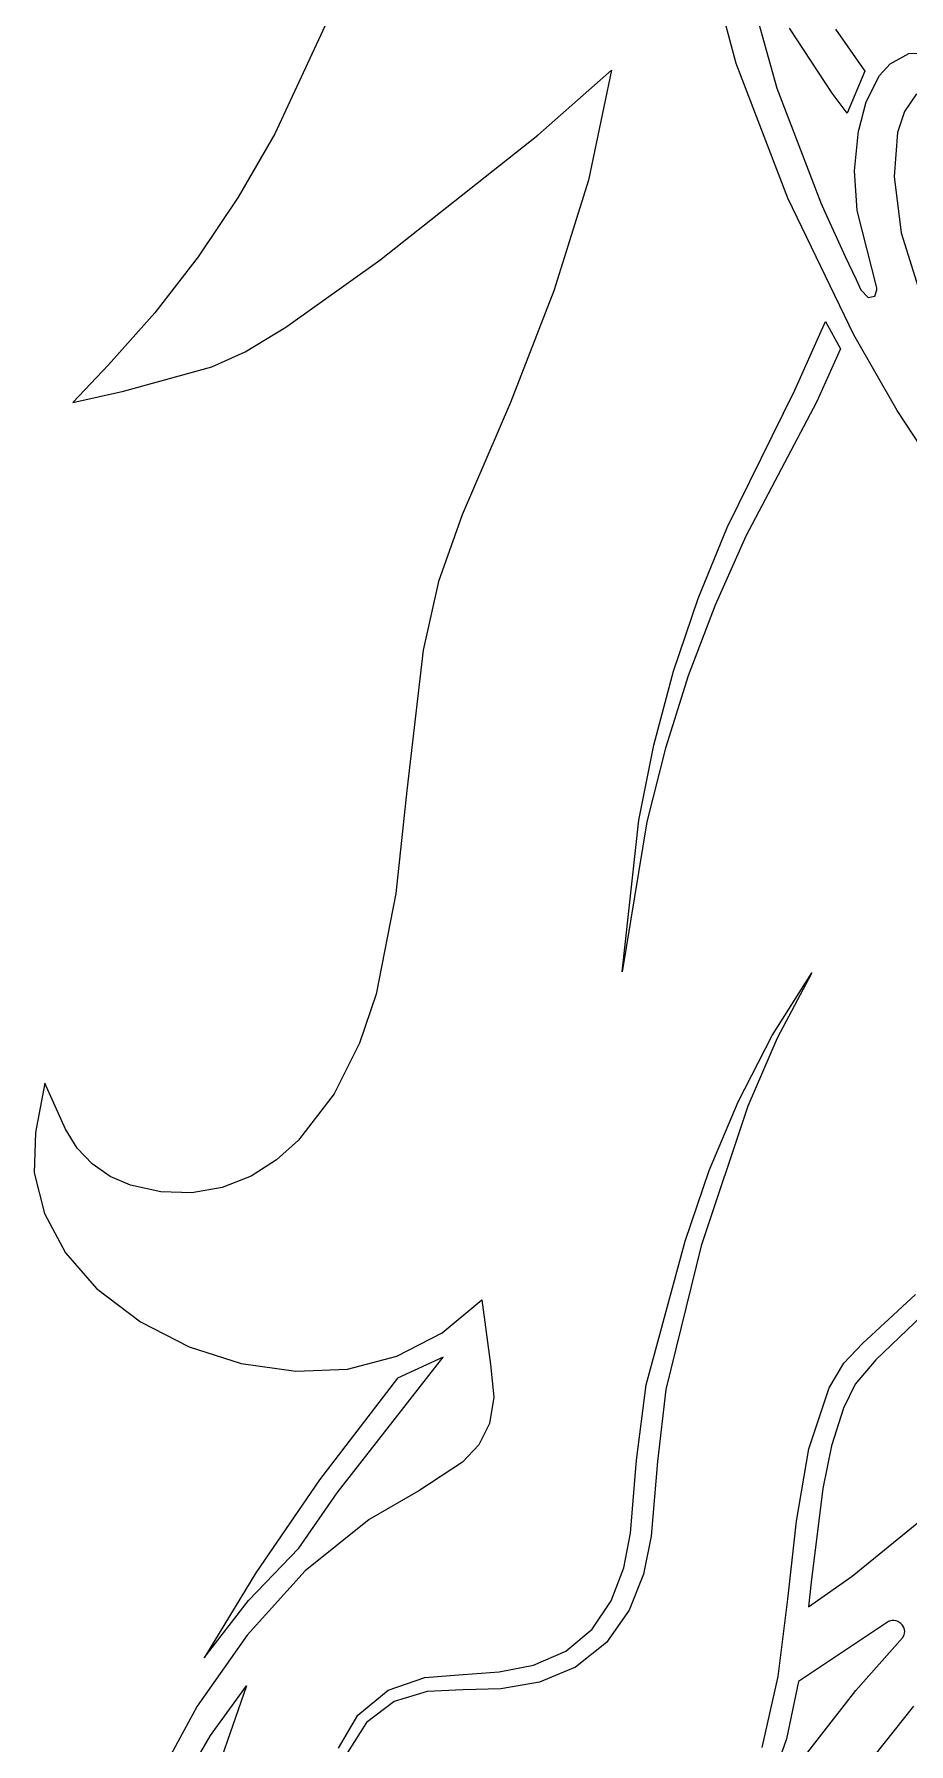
# Model space of a CAD drawing. Extents: x 0 to 151, y 0 to 357.
# Drawn here: x 4.6 to 33.7, y 110.8 to 167.7 of the extents above; entities that cross this region are included whole.
import ezdxf

# ---------------------------------------------------------------- set-up
doc = ezdxf.new("R2010")
doc.units = 0

msp = doc.modelspace()

# ---------------------------------------------------------------- linework, layer by layer
at = {"layer": 'Layer 1'}
for p, q in [((27.993893, 166.759862), (26.859443, 171.074656)), ((28.257356, 169.868905), (29.358006, 165.939236)), ((14.760966, 168.991727), (12.638067, 164.414354)), ((31.190723, 165.76947), (29.772003, 167.93774)), ((31.307258, 167.902027), (32.278567, 166.509505)), ((29.714482, 162.277991), (27.993893, 166.759862)), ((32.770907, 166.355927), (33.130263, 166.750293)), ((33.130263, 166.750293), (33.74353, 167.089152)), ((33.74353, 167.089152), (34.443773, 167.11325)), ((21.39786, 164.370322), (23.84573, 166.534602)), ((23.84573, 166.534602), (23.084541, 162.876053)), ((32.278567, 166.509505), (31.699208, 165.105805)), ((32.326994, 165.48736), (32.770907, 166.355927)), ((29.358006, 165.939236), (30.817796, 162.128365)), ((31.699208, 165.105805), (31.190723, 165.76947)), ((34.003259, 165.748189), (33.602699, 165.166925)), ((32.080685, 164.543537), (32.326994, 165.48736)), ((33.602699, 165.166925), (33.373464, 164.459498)), ((31.943891, 163.192211), (32.076912, 164.516424)), ((32.076912, 164.516424), (32.080685, 164.543537)), ((33.373464, 164.459498), (33.260168, 163.003649)), ((12.638067, 164.414354), (11.413866, 162.306599)), ((16.128992, 160.218887), (21.39786, 164.370322)), ((23.084541, 162.876053), (21.929084, 159.193281)), ((32.030962, 161.871149), (31.943891, 163.192211)), ((33.260168, 163.003649), (33.494557, 161.128105)), ((11.413866, 162.306599), (10.082517, 160.322013)), ((31.920883, 157.724607), (29.714482, 162.277991)), ((30.817796, 162.128365), (30.94908, 161.826413)), ((30.94908, 161.826413), (31.625058, 160.342103)), ((32.677723, 159.292654), (32.030962, 161.871149)), ((33.494557, 161.128105), (34.05696, 159.318279)), ((10.082517, 160.322013), (8.645034, 158.462509)), ((13.004871, 157.982783), (16.128992, 160.218887)), ((31.625058, 160.342103), (31.996939, 159.57206)), ((31.996939, 159.57206), (32.148794, 159.233277)), ((21.929084, 159.193281), (20.488795, 155.481819)), ((32.148794, 159.233277), (32.390616, 158.971977)), ((32.390616, 158.971977), (32.612479, 159.01506)), ((32.612479, 159.01506), (32.687849, 159.22813)), ((32.685103, 159.245461), (32.677723, 159.292654)), ((32.687849, 159.22813), (32.685103, 159.245461)), ((8.645034, 158.462509), (7.10243, 156.73)), ((11.645057, 157.161903), (13.004871, 157.982783)), ((29.954912, 155.88531), (30.977542, 158.17049)), ((30.977542, 158.17049), (31.468693, 157.269355)), ((33.363422, 155.213462), (31.920883, 157.724607)), ((10.54376, 156.667622), (11.645057, 157.161903)), ((31.468693, 157.269355), (30.674989, 155.487505)), ((7.10243, 156.73), (5.90681, 155.47947)), ((7.59667, 155.85101), (10.54376, 156.667622)), ((5.90681, 155.47947), (7.59667, 155.85101)), ((20.488795, 155.481819), (18.87311, 151.737202)), ((27.694612, 151.31718), (29.954912, 155.88531)), ((30.674989, 155.487505), (28.322838, 151.028704)), ((34.962837, 152.782705), (33.363422, 155.213462)), ((18.87311, 151.737202), (18.086455, 149.524989)), ((26.733863, 148.952833), (27.694612, 151.31718)), ((28.322838, 151.028704), (27.297063, 148.731153)), ((18.086455, 149.524989), (17.578279, 147.232204)), ((25.914312, 146.53591), (26.733863, 148.952833)), ((27.297063, 148.731153), (26.405979, 146.376125)), ((17.578279, 147.232204), (17.03086, 142.565162)), ((25.25903, 144.074523), (25.914312, 146.53591)), ((26.405979, 146.376125), (25.643479, 143.971177)), ((24.752332, 141.57831), (25.25903, 144.074523)), ((25.643479, 143.971177), (25.026559, 141.524835)), ((17.03086, 142.565162), (16.670282, 139.132164)), ((24.19852, 136.531535), (24.7523, 141.578)), ((25.026559, 141.524835), (24.19852, 136.531535)), ((24.7523, 141.578), (24.752332, 141.57831)), ((16.670282, 139.132164), (16.00891, 135.782642)), ((29.196029, 134.406156), (30.518994, 136.49728)), ((30.518994, 136.49728), (29.368643, 134.316057)), ((16.00891, 135.782642), (15.452183, 134.148983)), ((28.062825, 132.201511), (29.196029, 134.406156)), ((29.368643, 134.316057), (28.387707, 132.062019)), ((15.452183, 134.148983), (14.610253, 132.463952)), ((4.983536, 132.82595), (4.668458, 131.17676)), ((5.66758, 131.29269), (4.983536, 132.82595)), ((14.610253, 132.463952), (13.427726, 130.924909)), ((28.387707, 132.062019), (26.834834, 127.40358)), ((27.101993, 129.911503), (28.062825, 132.201511)), ((4.668458, 131.17676), (4.623572, 129.840321)), ((6.053579, 130.665131), (5.66758, 131.29269)), ((13.427726, 130.924909), (12.691429, 130.271807)), ((6.554847, 130.135621), (6.053579, 130.665131)), ((4.623572, 129.840321), (4.966935, 128.481595)), ((7.153571, 129.719473), (6.554847, 130.135621)), ((12.691429, 130.271807), (11.84921, 129.729212)), ((26.296144, 127.56429), (27.101993, 129.911503)), ((7.83194, 129.432), (7.153571, 129.719473)), ((8.84344, 129.202238), (7.83194, 129.432)), ((9.870458, 129.176689), (8.84344, 129.202238)), ((10.882534, 129.353098), (9.870458, 129.176689)), ((11.84921, 129.729212), (10.882534, 129.353098)), ((4.966935, 128.481595), (5.669974, 127.173262)), ((24.996874, 122.77993), (26.296144, 127.56429)), ((5.669974, 127.173262), (6.70412, 125.988)), ((26.834834, 127.40358), (25.654664, 122.6308)), ((6.70412, 125.988), (8.167833, 124.883068)), ((6.70412, 125.988), (6.70412, 125.988)), ((32.203871, 124.158359), (33.973319, 125.788168)), ((35.419178, 126.272111), (32.648509, 123.613841)), ((18.206596, 124.513015), (19.52883, 125.61019)), ((19.52883, 125.61019), (19.814907, 123.46213)), ((8.167833, 124.883068), (9.785321, 124.046389)), ((9.785321, 124.046389), (11.520278, 123.493015)), ((16.695698, 123.737336), (18.206596, 124.513015)), ((31.585707, 123.505376), (32.203871, 124.158359)), ((11.520278, 123.493015), (13.3364, 123.238)), ((14.7096, 119.19), (18.24137, 123.70733)), ((15.053258, 123.305037), (16.695698, 123.737336)), ((18.24137, 123.70733), (16.71866, 123.003722)), ((31.095059, 122.686887), (31.585707, 123.505376)), ((32.648509, 123.613841), (31.963091, 122.801691)), ((13.3364, 123.238), (15.053258, 123.305037)), ((16.71866, 123.003722), (14.11892, 119.616022)), ((19.814907, 123.46213), (19.93328, 122.376629)), ((19.93328, 122.376629), (19.789337, 121.500094)), ((24.685396, 120.278721), (24.996874, 122.77993)), ((25.654664, 122.6308), (25.378627, 120.23537)), ((30.417432, 120.649993), (31.095059, 122.686887)), ((31.963091, 122.801691), (31.568212, 122.011503)), ((31.568212, 122.011503), (31.169283, 120.756312)), ((19.789337, 121.500094), (19.42527, 120.790942)), ((19.42527, 120.790942), (18.88327, 120.207591)), ((30.013238, 118.240878), (30.417432, 120.649993)), ((31.169283, 120.756312), (30.881021, 119.330178)), ((18.88327, 120.207591), (17.434244, 119.251968)), ((24.483069, 117.84541), (24.685396, 120.278721)), ((25.378627, 120.23537), (25.171062, 117.74862)), ((14.11892, 119.616022), (12.00931, 116.526072)), ((13.43334, 117.351522), (14.7096, 119.19)), ((14.7096, 119.19), (14.7096, 119.19)), ((17.434244, 119.251968), (15.779797, 118.30057)), ((30.881021, 119.330178), (30.492042, 116.217033)), ((31.865273, 116.416272), (34.441853, 118.513542)), ((15.779797, 118.30057), (13.648023, 116.595792)), ((24.255969, 116.692358), (24.483069, 117.84541)), ((29.724725, 115.652741), (30.013238, 118.240878)), ((11.758652, 115.606974), (13.43334, 117.351522)), ((25.171062, 117.74862), (24.909721, 116.485007)), ((23.840382, 115.59309), (24.255969, 116.692358)), ((12.00931, 116.526072), (10.28032, 113.693192)), ((13.648023, 116.595792), (11.711293, 114.455849)), ((24.909721, 116.485007), (24.441369, 115.28265)), ((30.403833, 115.398962), (31.865273, 116.416272)), ((30.492042, 116.217033), (30.403833, 115.398962)), ((10.28032, 113.693192), (11.758652, 115.606974)), ((23.198551, 114.651577), (23.840382, 115.59309)), ((29.39414, 113.078781), (29.724725, 115.652741)), ((24.441369, 115.28265), (23.679175, 114.203486)), ((11.711293, 114.455849), (10.0528, 112.085098)), ((22.323682, 113.92151), (23.198551, 114.651577)), ((33.039428, 114.886042), (30.077238, 112.911902)), ((33.074607, 114.901829), (33.039428, 114.886042)), ((33.134328, 114.92903), (33.074607, 114.901829)), ((33.195252, 114.93967), (33.134328, 114.92903)), ((33.260462, 114.940183), (33.195252, 114.93967)), ((33.324645, 114.926541), (33.260462, 114.940183)), ((33.387628, 114.902772), (33.324645, 114.926541)), ((33.448376, 114.863732), (33.387628, 114.902772)), ((33.48493, 114.840393), (33.448376, 114.863732)), ((33.502428, 114.81714), (33.48493, 114.840393)), ((33.524565, 114.798262), (33.502428, 114.81714)), ((33.548935, 114.756045), (33.524565, 114.798262)), ((33.538815, 114.359608), (33.597161, 114.463604)), ((33.578286, 114.706092), (33.548935, 114.756045)), ((33.600251, 114.633414), (33.578286, 114.706092)), ((33.597161, 114.463604), (33.603511, 114.505477)), ((33.610378, 114.583819), (33.600251, 114.633414)), ((33.603511, 114.505477), (33.610378, 114.583819)), ((21.253478, 113.455879), (22.3237, 113.921)), ((22.3237, 113.921), (22.323682, 113.92151)), ((23.679175, 114.203486), (22.644939, 113.38136)), ((31.987105, 112.607008), (33.538815, 114.359608)), ((20.109561, 113.225302), (21.253478, 113.455879)), ((22.644939, 113.38136), (21.445845, 112.887497)), ((10.49384, 111.111897), (11.6961, 112.763)), ((11.6961, 112.763), (10.785445, 110.143672)), ((16.407753, 112.618916), (17.636981, 113.04571)), ((17.636981, 113.04571), (18.903131, 113.139154)), ((18.903131, 113.139154), (20.109561, 113.225302)), ((20.1674, 112.67), (18.90949, 112.627698)), ((21.445845, 112.887497), (20.1674, 112.67)), ((28.863731, 110.712198), (29.39414, 113.078781)), ((30.077238, 112.911902), (29.675855, 110.99599)), ((15.401741, 111.79363), (16.407753, 112.618916)), ((16.610329, 112.241605), (15.6921, 111.542)), ((17.71421, 112.579302), (16.610329, 112.241605)), ((18.90949, 112.627698), (17.71421, 112.579302)), ((28.853475, 108.596098), (31.987105, 112.607008)), ((10.0528, 112.085098), (8.755737, 109.6879)), ((14.759956, 110.689492), (15.401741, 111.79363)), ((15.6921, 111.542), (15.060767, 110.541202)), ((33.902658, 112.082734), (30.491018, 107.806684)), ((9.468288, 109.345598), (10.49384, 111.111897)), ((29.675855, 110.99599), (29.069292, 109.276738))]:
    msp.add_line(p, q, dxfattribs=at)

doc.saveas('drawing.dxf')
